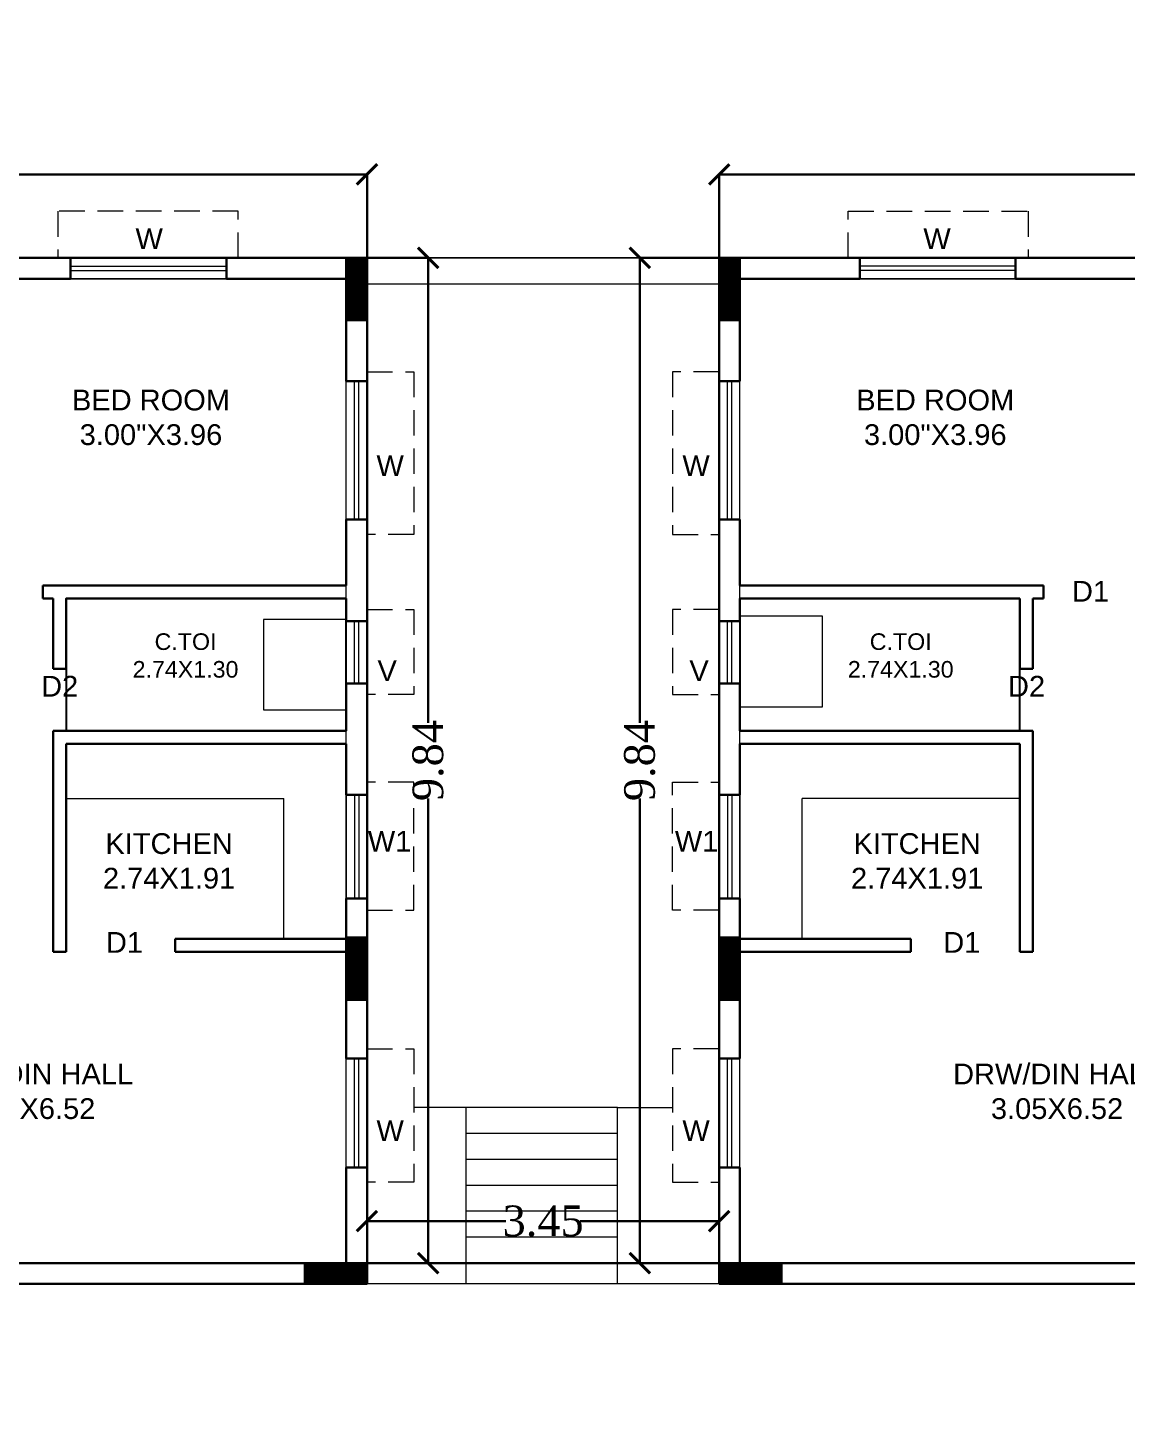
# Model space of a CAD drawing. Header units: metres. Extents: x 0 to 63445, y 32361 to 32804.
# Drawn here: x 63196.99 to 63207.73, y 32538.51 to 32552.14 of the extents above; entities that cross this region are included whole.
import ezdxf

# ---------------------------------------------------------------- set-up
doc = ezdxf.new("R2010")
doc.units = ezdxf.units.M
doc.header["$MEASUREMENT"] = 0
doc.header["$PDMODE"] = 34
doc.header["$PDSIZE"] = -10
for name, pattern in [('CONTINULUS', [0]), ('DASHED', [0.75, 0.5, -0.25]), ('DASHED2', [0.375, 0.25, -0.125])]:
    doc.linetypes.add(name, pattern=pattern)
doc.layers.get('0').update_dxf_attribs({"lineweight": 25})
doc.layers.add('BLK_1_FLR_7_BATH', color=3, linetype='Continuous', plot=False)
for name, color, linetype, lineweight in [('BLK_1_FLR_7_BLT_UP_AREA', 14, 'DASHED', 9), ('BLK_1_FLR_7_BLT_UP_AREA_DEDUCT', 41, 'DASHED', 9), ('BLK_1_FLR_7_UNITFA', 7, 'Continuous', 0), ('BLK_1_FLR_7_WATER_CLOSET', 7, 'Continuous', 0), ('COLUMN', 1, 'Continuous', 30), ('elev', 252, 'Continuous', 20), ('PLAN_INFO', 1, 'Continuous', 20), ('STEPS', 114, 'Continuous', 20), ('TEXT-2', 65, 'Continuous', 18), ('wall', 7, 'Continuous', 30), ('window', 154, 'Continuous', 9)]:
    doc.layers.add(name, color=color, linetype=linetype, lineweight=lineweight)
doc.layers.add('text', color=65, linetype='Continuous')
doc.styles.add('AutoDCRFont', font='arial.ttf')
doc.styles.get("Standard").update_dxf_attribs({"font": 'arial.ttf', "height": 0.4})
doc.styles.add('style2', font='arial.ttf', dxfattribs={"height": 0.25})
doc.styles.add('TNR', font='times.ttf', dxfattribs={"height": 0.5})
doc.dimstyles.new('ARCHANA', dxfattribs={"dimscale": 0, "dimtxt": 0.5, "dimasz": 0.5, "dimexe": 0, "dimexo": 0, "dimgap": 0, "dimtad": 0, "dimzin": 0, "dimdsep": 46, "dimtxsty": 'TNR', "dimblk": 'ARCHTICK', "dimcen": 0.09, "dimclrd": 36, "dimclre": 36, "dimclrt": 7, "dimadec": 0, "dimazin": 0, "dimtfac": 1, "dimtofl": 0, "dimtmove": 0, "dimatfit": 3, "dimldrblk": 'ARCHTICK', "dimfxl": 1, "dimfrac": 2, "dimtolj": 1, "dimtzin": 0, "dimlwd": -1, "dimlwe": -1, "dimarcsym": 0})

# ---------------------------------------------------------------- blocks, each defined once
blk = doc.blocks.new('A$C7D115503')
at = {"layer": 'COLUMN', "ltscale": 3}
h = blk.add_hatch(dxfattribs=at)
h.set_pattern_fill('ANSI31', color=256, style=0)
h.paths.add_polyline_path([(-14.36, -11.59), (-6.36, -11.59), (-6.36, 12.41), (-14.36, 12.41)])
at = {"layer": 'COLUMN', "ltscale": 0.05}
for p, q in [((-14.36, 12.41), (-6.36, 12.41)), ((-14.36, 12.41), (-14.36, -11.59)), ((-6.36, 12.41), (-6.36, -11.59)), ((-6.36, -11.59), (-14.36, -11.59))]:
    blk.add_line(p, q, dxfattribs=at)
blk = doc.blocks.new('_ArchTick')
at = {"color": 0, "linetype": 'ByBlock', "const_width": 0.15}
blk.add_lwpolyline([(-0.5, -0.5), (0.5, 0.5)], dxfattribs=at)
blk = doc.blocks.new('*D532')
at = {"layer": 'Defpoints', "color": 0, "ltscale": 0.5, "transparency": 16777216}
for p in [(63200.304, 32549.888), (63200.304, 32540.05), (63200.902, 32540.05)]:
    blk.add_point(p, dxfattribs=at)
at = {"layer": 'wall', "color": 36, "ltscale": 0.5, "transparency": 16777216}
for p, q in [((63200.304, 32549.888), (63200.902, 32549.888)), ((63200.902, 32549.888), (63200.902, 32545.34)), ((63200.902, 32540.05), (63200.902, 32544.598)), ((63200.304, 32540.05), (63200.902, 32540.05))]:
    blk.add_line(p, q, dxfattribs=at)
at = {"layer": 'wall', "color": 36, "ltscale": 0.5, "transparency": 16777216, "xscale": 0.2, "yscale": 0.2, "zscale": 0.2}
for p, rotation in [((63200.902, 32549.888), 90), ((63200.902, 32540.05), 270)]:
    blk.add_blockref('_ArchTick', p, dxfattribs=dict(at, rotation=rotation))
at = {"layer": 'wall', "color": 7, "ltscale": 0.5, "transparency": 16777216, "insert": (63200.902, 32544.969), "char_height": 0.5, "attachment_point": 5, "rotation": 90, "style": 'TNR'}
blk.add_mtext('\\A1;{\\H0.6x;9.84}', dxfattribs=at)
blk = doc.blocks.new('*D533')
at = {"layer": 'Defpoints', "color": 0, "ltscale": 0.5, "transparency": 16777216}
for p in [(63200.304, 32540.462), (63200.304, 32540.05), (63203.75, 32540.05)]:
    blk.add_point(p, dxfattribs=at)
at = {"layer": 'wall', "color": 36, "ltscale": 0.5, "transparency": 16777216}
for p, q in [((63200.304, 32540.05), (63200.304, 32540.462)), ((63200.304, 32540.462), (63201.663, 32540.462)), ((63203.75, 32540.462), (63202.391, 32540.462)), ((63203.75, 32540.05), (63203.75, 32540.462))]:
    blk.add_line(p, q, dxfattribs=at)
at = {"layer": 'wall', "color": 36, "ltscale": 0.5, "transparency": 16777216, "xscale": 0.2, "yscale": 0.2, "zscale": 0.2, "rotation": 180}
blk.add_blockref('_ArchTick', (63200.304, 32540.462), dxfattribs=at)
at = {"layer": 'wall', "color": 36, "ltscale": 0.5, "transparency": 16777216, "xscale": 0.2, "yscale": 0.2, "zscale": 0.2}
blk.add_blockref('_ArchTick', (63203.75, 32540.462), dxfattribs=at)
at = {"layer": 'wall', "color": 7, "ltscale": 0.5, "transparency": 16777216, "insert": (63202.027, 32540.462), "char_height": 0.5, "attachment_point": 5, "style": 'TNR'}
blk.add_mtext('\\A1;{\\H0.6x;3.45}', dxfattribs=at)
blk = doc.blocks.new('*D534')
at = {"layer": 'Defpoints', "color": 0, "ltscale": 0.5, "transparency": 16777216}
for p in [(63202.973, 32549.888), (63203.75, 32549.888), (63203.75, 32540.05)]:
    blk.add_point(p, dxfattribs=at)
at = {"layer": 'wall', "color": 36, "ltscale": 0.5, "transparency": 16777216}
for p, q in [((63203.75, 32549.888), (63202.973, 32549.888)), ((63202.973, 32549.888), (63202.973, 32545.34)), ((63202.973, 32540.05), (63202.973, 32544.598)), ((63203.75, 32540.05), (63202.973, 32540.05))]:
    blk.add_line(p, q, dxfattribs=at)
at = {"layer": 'wall', "color": 36, "ltscale": 0.5, "transparency": 16777216, "xscale": 0.2, "yscale": 0.2, "zscale": 0.2}
for p, rotation in [((63202.973, 32549.888), 90), ((63202.973, 32540.05), 270)]:
    blk.add_blockref('_ArchTick', p, dxfattribs=dict(at, rotation=rotation))
at = {"layer": 'wall', "color": 7, "ltscale": 0.5, "transparency": 16777216, "insert": (63202.973, 32544.969), "char_height": 0.5, "attachment_point": 5, "rotation": 90, "style": 'TNR'}
blk.add_mtext('\\A1;{\\H0.6x;9.84}', dxfattribs=at)
blk = doc.blocks.new('*D535')
at = {"layer": 'Defpoints', "color": 0, "ltscale": 0.5, "transparency": 16777216}
for p in [(63219.694, 32550.706), (63203.75, 32549.888), (63219.694, 32549.888)]:
    blk.add_point(p, dxfattribs=at)
at = {"layer": 'wall', "color": 36, "ltscale": 0.5, "transparency": 16777216}
for p, q in [((63203.75, 32549.888), (63203.75, 32550.706)), ((63203.75, 32550.706), (63211.257, 32550.706)), ((63219.694, 32550.706), (63212.187, 32550.706)), ((63219.694, 32549.888), (63219.694, 32550.706))]:
    blk.add_line(p, q, dxfattribs=at)
at = {"layer": 'wall', "color": 36, "ltscale": 0.5, "transparency": 16777216, "xscale": 0.2, "yscale": 0.2, "zscale": 0.2, "rotation": 180}
blk.add_blockref('_ArchTick', (63203.75, 32550.706), dxfattribs=at)
at = {"layer": 'wall', "color": 36, "ltscale": 0.5, "transparency": 16777216, "xscale": 0.2, "yscale": 0.2, "zscale": 0.2}
blk.add_blockref('_ArchTick', (63219.694, 32550.706), dxfattribs=at)
at = {"layer": 'wall', "color": 7, "ltscale": 0.5, "transparency": 16777216, "insert": (63211.722, 32550.706), "char_height": 0.5, "attachment_point": 5, "style": 'TNR'}
blk.add_mtext('\\A1;{\\H0.6x;15.94}', dxfattribs=at)
blk = doc.blocks.new('*D523')
at = {"layer": 'Defpoints', "color": 0, "ltscale": 0.5, "transparency": 16777216}
for p in [(63184.36, 32550.706), (63184.36, 32549.888), (63200.304, 32549.888)]:
    blk.add_point(p, dxfattribs=at)
at = {"layer": 'wall', "color": 36, "ltscale": 0.5, "transparency": 16777216}
for p, q in [((63184.36, 32549.888), (63184.36, 32550.706)), ((63184.36, 32550.706), (63191.867, 32550.706)), ((63200.304, 32550.706), (63192.797, 32550.706)), ((63200.304, 32549.888), (63200.304, 32550.706))]:
    blk.add_line(p, q, dxfattribs=at)
at = {"layer": 'wall', "color": 36, "ltscale": 0.5, "transparency": 16777216, "xscale": 0.2, "yscale": 0.2, "zscale": 0.2, "rotation": 180}
blk.add_blockref('_ArchTick', (63184.36, 32550.706), dxfattribs=at)
at = {"layer": 'wall', "color": 36, "ltscale": 0.5, "transparency": 16777216, "xscale": 0.2, "yscale": 0.2, "zscale": 0.2}
blk.add_blockref('_ArchTick', (63200.304, 32550.706), dxfattribs=at)
at = {"layer": 'wall', "color": 7, "ltscale": 0.5, "transparency": 16777216, "insert": (63192.332, 32550.706), "char_height": 0.5, "attachment_point": 5, "style": 'TNR'}
blk.add_mtext('\\A1;{\\H0.6x;15.94}', dxfattribs=at)

msp = doc.modelspace()

# ---------------------------------------------------------------- linework, layer by layer
at = {"layer": 'BLK_1_FLR_7_BATH', "color": 3}
for points in [[(63200.101, 32546.5554), (63197.3615, 32546.5554), (63197.3615, 32545.2587), (63200.101, 32545.2587)], [(63206.6926, 32546.5554), (63203.9532, 32546.5554), (63203.9532, 32545.2587), (63206.6926, 32545.2587)]]:
    msp.add_lwpolyline(points, close=True, dxfattribs=at)
at = {"layer": 'BLK_1_FLR_7_BLT_UP_AREA', "color": 14, "linetype": 'CONTINULUS', "ltscale": 0.05}
msp.add_lwpolyline([(63170.8973, 32527.6716), (63233.1569, 32527.6716), (63233.1569, 32529.2805), (63233.7665, 32529.2805), (63233.7665, 32531.1305), (63234.2761, 32531.1305), (63234.2761, 32537.5611), (63233.1569, 32537.5611), (63233.1569, 32539.9996), (63234.2761, 32539.9996), (63234.2761, 32546.4302), (63233.7665, 32546.4302), (63233.7665, 32548.2802), (63233.1569, 32548.2802), (63233.1569, 32549.8891), (63170.8973, 32549.8891)], dxfattribs=at)
at = {"layer": 'BLK_1_FLR_7_BLT_UP_AREA_DEDUCT', "color": 14, "linetype": 'Continuous'}
msp.add_lwpolyline([(63203.7499, 32540.0504), (63200.3042, 32540.0504), (63200.3042, 32549.888), (63203.7499, 32549.888)], close=True, dxfattribs=at)
at = {"layer": 'BLK_1_FLR_7_UNITFA', "color": 3, "ltscale": 0.5}
for points in [[(63192.4338, 32549.8118), (63192.4338, 32544.7241), (63193.5768, 32544.7241), (63193.5768, 32540.0504), (63200.101, 32540.0504), (63200.101, 32549.6848), (63196.0661, 32549.6848), (63196.0661, 32549.8118), (63192.4338, 32549.8118)], [(63211.6204, 32549.8118), (63211.6204, 32544.7241), (63210.4773, 32544.7241), (63210.4773, 32540.0504), (63203.9532, 32540.0504), (63203.9532, 32549.6848), (63207.9881, 32549.6848), (63207.9881, 32549.8118), (63211.6204, 32549.8118)]]:
    msp.add_lwpolyline(points, close=True, dxfattribs=at)
at = {"layer": 'BLK_1_FLR_7_WATER_CLOSET', "color": 3}
for points in [[(63200.101, 32546.3495), (63199.2923, 32546.3495), (63199.2923, 32545.4646), (63200.101, 32545.4646)], [(63204.7619, 32546.3811), (63203.9532, 32546.3811), (63203.9532, 32545.4962), (63204.7619, 32545.4962)]]:
    msp.add_lwpolyline(points, close=True, dxfattribs=at)
at = {"layer": 'elev', "ltscale": 0.05}
for p, q in [((63197.3615, 32544.5971), (63199.4914, 32544.5971)), ((63199.4914, 32543.2255), (63199.4914, 32544.5971)), ((63204.5628, 32543.2255), (63204.5628, 32544.5971)), ((63206.6926, 32544.5971), (63204.5628, 32544.5971))]:
    msp.add_line(p, q, dxfattribs=at)
at = {"layer": 'STEPS'}
for p, q in [((63200.3042, 32549.888), (63203.7499, 32549.888)), ((63200.3042, 32549.634), (63203.7499, 32549.634)), ((63201.2745, 32541.5744), (63200.7614, 32541.5744)), ((63202.7542, 32541.5744), (63201.2745, 32541.5744)), ((63201.2745, 32539.8472), (63201.2745, 32541.5744)), ((63202.7542, 32539.8472), (63202.7542, 32541.5744)), ((63202.7542, 32541.5744), (63203.2927, 32541.5744)), ((63202.7542, 32541.3204), (63201.2745, 32541.3204)), ((63202.7542, 32541.0664), (63201.2745, 32541.0664)), ((63202.7542, 32540.8124), (63201.2745, 32540.8124)), ((63202.7542, 32540.5584), (63201.2745, 32540.5584)), ((63202.7542, 32540.3044), (63201.2745, 32540.3044)), ((63203.7499, 32540.0504), (63200.3042, 32540.0504)), ((63203.7499, 32539.8472), (63200.3042, 32539.8472))]:
    msp.add_line(p, q, dxfattribs=at)
at = {"layer": 'wall', "ltscale": 0.05}
for p, q in [((63196.1423, 32549.888), (63197.4045, 32549.888)), ((63198.9285, 32549.888), (63200.3042, 32549.888)), ((63200.3042, 32548.6806), (63200.3042, 32549.888)), ((63203.7499, 32548.6806), (63203.7499, 32549.888)), ((63205.1256, 32549.888), (63203.7499, 32549.888)), ((63207.9119, 32549.888), (63206.6496, 32549.888)), ((63196.1423, 32549.6848), (63197.4045, 32549.6848)), ((63198.9285, 32549.6848), (63198.9285, 32549.6975)), ((63198.9285, 32549.6848), (63200.101, 32549.6848)), ((63200.101, 32548.6806), (63200.101, 32549.6848)), ((63203.9532, 32548.6806), (63203.9532, 32549.6848)), ((63205.1256, 32549.6848), (63203.9532, 32549.6848)), ((63205.1256, 32549.6848), (63205.1256, 32549.6975)), ((63207.9119, 32549.6848), (63206.6496, 32549.6848)), ((63200.101, 32546.6824), (63200.101, 32547.3269)), ((63200.3042, 32546.3334), (63200.3042, 32547.3269)), ((63203.7499, 32546.3334), (63203.7499, 32547.3269)), ((63203.9532, 32546.6824), (63203.9532, 32547.3269)), ((63197.1329, 32546.6824), (63200.101, 32546.6824)), ((63197.1329, 32546.5554), (63197.1329, 32546.6824)), ((63197.2345, 32546.6824), (63200.101, 32546.6824)), ((63206.8196, 32546.6824), (63203.9532, 32546.6824)), ((63206.9212, 32546.6824), (63203.9532, 32546.6824)), ((63206.9212, 32546.5554), (63206.9212, 32546.6824)), ((63197.1329, 32546.5554), (63197.2345, 32546.5554)), ((63197.2345, 32545.8684), (63197.2345, 32546.5554)), ((63197.3615, 32546.5554), (63200.101, 32546.5554)), ((63197.3615, 32546.5554), (63200.101, 32546.5554)), ((63197.3615, 32545.8684), (63197.3615, 32546.5554)), ((63200.101, 32546.3334), (63200.101, 32546.5554)), ((63203.9532, 32546.3334), (63203.9532, 32546.5554)), ((63206.6926, 32546.5554), (63203.9532, 32546.5554)), ((63206.6926, 32546.5554), (63203.9532, 32546.5554)), ((63206.6926, 32545.8684), (63206.6926, 32546.5554)), ((63206.9212, 32546.5554), (63206.8196, 32546.5554)), ((63206.8196, 32545.8684), (63206.8196, 32546.5554)), ((63197.2345, 32545.8684), (63197.3615, 32545.8684)), ((63206.8196, 32545.8684), (63206.6926, 32545.8684)), ((63200.101, 32545.2587), (63200.101, 32545.7238)), ((63200.3042, 32544.635), (63200.3042, 32545.7238)), ((63203.7499, 32544.635), (63203.7499, 32545.7238)), ((63203.9532, 32545.2587), (63203.9532, 32545.7238)), ((63197.2345, 32545.2587), (63200.101, 32545.2587)), ((63197.2345, 32543.0985), (63197.2345, 32545.2587)), ((63206.8196, 32545.2587), (63203.9532, 32545.2587)), ((63206.8196, 32543.0985), (63206.8196, 32545.2587)), ((63197.3615, 32545.1317), (63200.101, 32545.1317)), ((63197.3615, 32543.0985), (63197.3615, 32545.1317)), ((63200.101, 32544.635), (63200.101, 32545.1317)), ((63203.9532, 32544.635), (63203.9532, 32545.1317)), ((63206.6926, 32545.1317), (63203.9532, 32545.1317)), ((63206.6926, 32543.0985), (63206.6926, 32545.1317)), ((63200.101, 32543.2255), (63200.101, 32543.6189)), ((63200.3042, 32542.0552), (63200.3042, 32543.6189)), ((63203.7499, 32542.0552), (63203.7499, 32543.6189)), ((63203.9532, 32543.2255), (63203.9532, 32543.6189)), ((63198.4283, 32543.0985), (63198.4283, 32543.2255)), ((63198.4283, 32543.2255), (63200.101, 32543.2255)), ((63205.6258, 32543.2255), (63203.9532, 32543.2255)), ((63205.6258, 32543.0985), (63205.6258, 32543.2255)), ((63197.2345, 32543.0985), (63197.3615, 32543.0985)), ((63198.4283, 32543.0985), (63200.101, 32543.0985)), ((63200.101, 32542.0552), (63200.101, 32543.0985)), ((63203.9532, 32542.0552), (63203.9532, 32543.0985)), ((63205.6258, 32543.0985), (63203.9532, 32543.0985)), ((63206.8196, 32543.0985), (63206.6926, 32543.0985)), ((63200.101, 32540.0504), (63200.101, 32540.9884)), ((63200.3042, 32540.0504), (63200.3042, 32540.9884)), ((63203.7499, 32540.0504), (63203.7499, 32540.9884)), ((63203.9532, 32540.0504), (63203.9532, 32540.9884)), ((63194.7922, 32540.0504), (63200.101, 32540.0504)), ((63209.262, 32540.0504), (63203.9532, 32540.0504))]:
    msp.add_line(p, q, dxfattribs=at)
at = {"layer": 'wall', "ltscale": 3}
for p, q in [((63197.4045, 32549.888), (63197.4045, 32549.6848)), ((63198.9285, 32549.888), (63198.9285, 32549.6848)), ((63205.1256, 32549.888), (63205.1256, 32549.6848)), ((63206.6496, 32549.888), (63206.6496, 32549.6848)), ((63200.101, 32548.6806), (63200.3042, 32548.6806)), ((63203.9532, 32548.6806), (63203.7499, 32548.6806)), ((63200.101, 32547.3269), (63200.3042, 32547.3269)), ((63203.9532, 32547.3269), (63203.7499, 32547.3269)), ((63200.101, 32546.3334), (63200.3042, 32546.3334)), ((63203.9532, 32546.3334), (63203.7499, 32546.3334)), ((63200.101, 32545.7238), (63200.3042, 32545.7238)), ((63203.9532, 32545.7238), (63203.7499, 32545.7238)), ((63200.3042, 32544.635), (63200.101, 32544.635)), ((63203.7499, 32544.635), (63203.9532, 32544.635)), ((63200.3042, 32543.6189), (63200.101, 32543.6189)), ((63203.7499, 32543.6189), (63203.9532, 32543.6189)), ((63200.101, 32542.0552), (63200.3042, 32542.0552)), ((63203.9532, 32542.0552), (63203.7499, 32542.0552)), ((63200.101, 32540.9884), (63200.3042, 32540.9884)), ((63203.9532, 32540.9884), (63203.7499, 32540.9884))]:
    msp.add_line(p, q, dxfattribs=at)
at = {"layer": 'wall', "ltscale": 0.1}
for p, q in [((63200.101, 32545.7238), (63200.101, 32545.6661)), ((63203.9532, 32545.7238), (63203.9532, 32545.6661))]:
    msp.add_line(p, q, dxfattribs=at)
at = {"layer": 'wall', "ltscale": 0.5}
for p, q in [((63199.6946, 32539.8472), (63194.7922, 32539.8472)), ((63204.3596, 32539.8472), (63209.262, 32539.8472))]:
    msp.add_line(p, q, dxfattribs=at)
msp.add_lwpolyline([(63184.3601, 32549.8891), (63200.3042, 32549.8891), (63200.3042, 32540.0504), (63203.7499, 32540.0504), (63203.7499, 32549.888), (63219.694, 32549.8891), (63219.694, 32540.0504), (63222.8426, 32540.0504)], dxfattribs=at)
at = {"layer": 'window'}
for p, q in [((63197.4045, 32549.888), (63198.9276, 32549.888)), ((63206.6496, 32549.888), (63205.1265, 32549.888)), ((63197.4045, 32549.8081), (63198.9276, 32549.8081)), ((63197.4045, 32549.7647), (63198.9276, 32549.7647)), ((63206.6496, 32549.8081), (63205.1265, 32549.8081)), ((63206.6496, 32549.7647), (63205.1265, 32549.7647)), ((63197.4045, 32549.6848), (63198.9276, 32549.6848)), ((63206.6496, 32549.6848), (63205.1265, 32549.6848)), ((63200.101, 32547.3269), (63200.101, 32548.6806)), ((63200.1809, 32547.3269), (63200.1809, 32548.6806)), ((63200.2243, 32547.3269), (63200.2243, 32548.6806)), ((63200.3042, 32547.3269), (63200.3042, 32548.6806)), ((63203.7499, 32547.3269), (63203.7499, 32548.6806)), ((63203.8299, 32547.3269), (63203.8299, 32548.6806)), ((63203.8732, 32547.3269), (63203.8732, 32548.6806)), ((63203.9532, 32547.3269), (63203.9532, 32548.6806)), ((63200.101, 32545.7238), (63200.1009, 32546.3334)), ((63200.101, 32546.3325), (63200.101, 32546.3334)), ((63200.181, 32545.7238), (63200.1809, 32546.3334)), ((63200.181, 32546.3325), (63200.181, 32546.3334)), ((63200.2243, 32545.7238), (63200.2243, 32546.3334)), ((63200.2243, 32546.3325), (63200.2243, 32546.3334)), ((63200.3042, 32545.7238), (63200.3041, 32546.3334)), ((63200.3042, 32546.3325), (63200.3042, 32546.3334)), ((63203.7499, 32546.3325), (63203.7499, 32546.3334)), ((63203.7499, 32545.7238), (63203.75, 32546.3334)), ((63203.8298, 32545.7238), (63203.8299, 32546.3334)), ((63203.8298, 32546.3325), (63203.8298, 32546.3334)), ((63203.8732, 32545.7238), (63203.8732, 32546.3334)), ((63203.8732, 32546.3325), (63203.8732, 32546.3334)), ((63203.9532, 32546.3325), (63203.9532, 32546.3334)), ((63203.9532, 32545.7238), (63203.9532, 32546.3334)), ((63200.101, 32544.635), (63200.101, 32543.6189)), ((63200.1809, 32544.635), (63200.1809, 32543.6189)), ((63200.2242, 32544.635), (63200.2242, 32543.6189)), ((63200.3042, 32544.635), (63200.3042, 32543.6189)), ((63203.7499, 32544.635), (63203.7499, 32543.6189)), ((63203.8299, 32544.635), (63203.8299, 32543.6189)), ((63203.8732, 32544.635), (63203.8732, 32543.6189)), ((63203.9532, 32544.635), (63203.9532, 32543.6189)), ((63200.101, 32540.9884), (63200.101, 32542.0552)), ((63200.1809, 32540.9936), (63200.1809, 32542.0543)), ((63200.2242, 32540.9936), (63200.2243, 32542.0543)), ((63200.3042, 32540.9936), (63200.3042, 32542.0543)), ((63203.7499, 32540.9936), (63203.7499, 32542.0543)), ((63203.8299, 32540.9936), (63203.8299, 32542.0543)), ((63203.8732, 32540.9936), (63203.8732, 32542.0543)), ((63203.9532, 32540.9884), (63203.9532, 32542.0552))]:
    msp.add_line(p, q, dxfattribs=at)
at = {"layer": 'window', "color": 8, "linetype": 'DASHED2'}
for points in [[(63199.0428, 32549.888), (63199.0428, 32550.3452), (63197.2806, 32550.3452), (63197.2806, 32549.888)], [(63205.0114, 32549.888), (63205.0114, 32550.3452), (63206.7735, 32550.3452), (63206.7735, 32549.888)], [(63200.3042, 32548.7743), (63200.7614, 32548.7743), (63200.7614, 32547.1826), (63200.3042, 32547.1826)], [(63203.7499, 32548.7743), (63203.2927, 32548.7743), (63203.2927, 32547.1826), (63203.7499, 32547.1826)], [(63200.3042, 32546.4486), (63200.7614, 32546.4486), (63200.7614, 32545.6146), (63200.3042, 32545.6146)], [(63203.7499, 32546.4486), (63203.2927, 32546.4486), (63203.2927, 32545.6146), (63203.7499, 32545.6146)], [(63200.3042, 32543.5047), (63200.7614, 32543.5047), (63200.7614, 32544.7588), (63200.3042, 32544.7588)], [(63203.7499, 32543.5047), (63203.2927, 32543.5047), (63203.2927, 32544.7588), (63203.7499, 32544.7588)], [(63200.3042, 32542.149), (63200.7614, 32542.149), (63200.7614, 32540.844), (63200.3042, 32540.844)], [(63203.7499, 32542.149), (63203.2927, 32542.149), (63203.2927, 32540.844), (63203.7499, 32540.844)]]:
    msp.add_lwpolyline(points, dxfattribs=at)

# ---------------------------------------------------------------- block references
at = {"layer": 'COLUMN', "ltscale": 0.05, "yscale": 0.025400733691282, "zscale": 0.025400733691282}
for p, xscale, rotation in [((63199.9394, 32549.5937), 0.025400733691282, 180), ((63204.1148, 32549.5937), -0.025400733691282, 180), ((63199.9394, 32542.9439), 0.025400733691282, 180), ((63204.1148, 32542.9439), -0.025400733691282, 180), ((63199.9888, 32539.6856), 0.025400733691282, 270), ((63204.0653, 32539.6856), -0.025400733691282, 90)]:
    msp.add_blockref('A$C7D115503', p, dxfattribs=dict(at, xscale=xscale, rotation=rotation))

# ---------------------------------------------------------------- texts
at = {"layer": 'PLAN_INFO', "linetype": 'Continuous', "insert": (62933.8759, 32556.8916), "char_height": 2.1336, "attachment_point": 1, "style": 'style2'}
msp.add_mtext_dynamic_manual_height_columns('{\\Fstandard|c0;PLAN INFO\\P\\PARCHITECT_OR_TECHNICAL_PERSON_NAME=SK. REHAN AHAMED\\PPLOT_NO=598/3036\\PKHATA_NO=238/1398\\PMAUZA=ANDARPUR\\PDISTRICT=CUTTACK\\PPLOT_AREA_M2=4864.95\\PAVG_PLOT_DEPTH= 9\\PAVG_PLOT_WIDTH= 11\\PROAD_WIDTH=9.14\\A1;\\P\\A0;EXISTING_FLOOR_AREA_TO_BE_DEMOLISHED_M2 = 0\\PNUMBER_OF_OCCUPANTS_OR_USERS_OR_BED_BLK_1=150\\PNUMBER_OF_OCCUPANTS_OR_USERS_OR_BED_BLK_2=80\\PNUMBER_OF_OCCUPANTS_OR_USERS_OR_BED_BLK_3=50\\PIS_THE_PLOT_PART_OF_THE_LAYOUT_APPROVED_BY_THE_AUTHORITY_OR_DEVELOPED_AND_ALLOTTED_BY_THE_GOVERNMENT_OR_STATUTORY_BODIES_OR_IS_A_FINAL_PLOT_IN_TOWN_PLANNING_SCHEMES_OR_DEVELOPMENT_SCHEMES=YES\\P\\A1;IS_LAND_REGULARIZED=YES\\PLAND_USE_ZONE=RESIDENTIAL USE ZONE\\A0;\\PIS_BUILDING_UNDER_HAZARDOUS_OCCUPANCY_CATEGORY=NO\\PIS_BUILDING_CENTRALLY_AIR_CONDITIONED=NO\\PDOES_PROJECT_HAVE_MORE_THAN_10000_LITRES_OF_WASTE_WATER_DISCHARGE_PER_DAY=NO\\PDOES_THE_PROJECT_REQUIRE_NOC_FROM_AAI_AS_PER_THE_COLOUR_CODED_ZONE_MAPS=NO\\PIS_THE_PROJECT_LOCATED_WITHIN_300_METERS_DISTANCE_OF_THE_CENTRALLY_PROTECTED_MONUMENT=YES\\PIS_THE_PROJECT_LOCATED_WITHIN_300_METERS_DISTANCE_OF_THE_STATE_PROTECTED_MONUMENT=NO\\PIS_THE_PROJECT_LOCATED_WITHIN_200_METERS_FROM_STRATEGIC_BUILDINGS=YES\\PIS_PROPOSED_CONSTRUCTION_NEXT_TO_FLOOD_EMBANKMENT_AND_DOES_APPLICANT_WANT_TO_HAVE_DIRECT_ACCESS_FROM_THE_EMBANKMENT_ROAD=NO\\PIS_KISAM_OF_LAND_RECORDED_AS_AGRICULTURE_IN_RECORD_OF_RIGHTS=YES\\PIS_THE_PROJECT_ADJACENT_TO_HIGHWAY_AND_HAVING_DIRECT_ACCESS_TO_IT=NO\\PIS_THE_PROJECT_CLOSE_TO_THE_COASTAL_REGION=NO\\PSTAR_RATING_FOR_HOTEL_PROJECT=NA\\PDOES_HOSPITAL_HAVE_CRITICAL_CARE_UNIT=NA\\PDOC_OSHB_OR_GA_OR_BDA_DEVELOPED_AND_ALLOTTED_PLOT=YES\\PDOC_PLOT_PART_OF_APPROVED_PRIVATE_LAYOUT=YES\\PDOC_PLOT_PART_OF_UNAUTHORISED_LAYOUT_OR_REVENUE_PLOT=NO\\PDOC_IS_PROJECT_COMING_UNDER_THE_JURISDICTION_OF_PLANNING_AUTHORITIES=YES\\PDOC_DOES_THE_PROJECT_HAVE_AFFORDABLE_HOUSING_COMPONENT=NO\\PDOC_DOES_THE_PROJECT_HAVE_MORE_THAN_500_SQM_BUILT_UP_AREA_EXCLUDING_THE_AFFORDABLE_HOUSING_COMPONENT=NO\\PDOC_DOES_PROJECT_REQUIRE_RERA_REGISTRATION=NO\\PPER_ACRE_BENCHMARK_VALUE_OF_LAND_NEEDED_IF_PROJECT_IS_HAVING_PURCHASABLE_FAR_COMPONENT=100000\\PIS_SECURITY_DEPOSIT_REQUIRED=NO\\PDISTANCE_OF_DA_PARKING_SPACE_FROM_BUILDING_ENTRANCE=13.39\\PTOTAL_PARKING_AREA_IF_PROJECT_HAS_OFF_SITE_PARKING_PROVISION_WITHIN_300_METERS_FROM_PROJECT_SITE=NA\\PTOTAL_CONNECTED_LOAD_OF_THE_PROPOSED_PROJECT_IN_W=9200\\PMINIMUM_GENERATION_CAPACITY_OF_THE_ROOFTOP_SOLAR_PV_SYSTEM_IN_W=2000\\PCAPACITY_OF_SOLAR_WATER_HEATING_SYSTEM_IN_LPD=11900\\P\\fCalibri|b0|i0|c0|p34;\\H0.91667x;DOES_PROJECT_HAVE_LOW_WATER_CONSUMPTION_AND_PLUMBING_FIXTURES=YES\\PDOES_PROJECT_HAVE_REDUCED_HARDSCAPE=YES\\PDOES_PROJECT_HAVE_LOW_ENERGY_CONSUMPTION_LIGHTING_FIXTURES=YES\\PDOES_PROJECT_HAVE_ENERGY_EFFICIENT_HVAC_SYSTEM=YES\\PDOES_PROJECT_HAVE_LIGHTING_OF_COMMON_AREAS_BY_SOLAR_ENERGY_OR_LED_DEVICES=YES\\PDOES_PROJECT_HAVE_SEGREGATION_OF_WASTE_PROVISION=YES\\PDOES_PROJECT_HAVE_ORGANIC_WASTE_MANAGEMENT_PROVISION=YES\\P\\Fstandard|c0;\\H1.09091x;PROJECT_VALUE_IN_INR_IF_EIDP_FEE_IS_APPLICABLE_FOR_PROJECT=10000000\\PIS_THE_PROJECT_BY_STATE_GOVT_OR_CENTRAL_GOVT_OR_GOVT_UNDERTAKING=NO\\PNUMBER_OF_TEMPORARY_STRUCTURES_IF_PRESENT_AT_THE_SITE=4\\P\\H1x;ADDITIONAL_TDR_IF_APPLICABLE_M2=NA}', width=251.038176, gutter_width=28, heights=[264.8801], dxfattribs=at)
at = {"layer": 'text'}
for s, insert, char_height, width, attachment_point in [('\\pxqc;BED ROOM\\P3.00"X3.96', (63200.9847, 32548.5993), 0.203206, 5.588511, 3), ('\\pxqc;BED ROOM\\P3.00"X3.96', (63203.0694, 32548.5993), 0.203206, 5.588511, 1), ('\\pxqc;D1', (63210.317, 32546.5243), 0.20321, 5.867919, 9), ('\\pxqc;C.TOI\\P2.74X1.30', (63200.7614, 32546.2145), 0.162565, 4.465728, 3), ('\\pxqc;C.TOI\\P2.74X1.30', (63203.2927, 32546.2145), 0.162565, 4.465728, 1), ('\\pxqc;D2', (63194.3632, 32545.5952), 0.20321, 5.867919, 7), ('\\pxqc;D2', (63209.6909, 32545.5952), 0.20321, 5.867919, 9), ('\\pxqc;KITCHEN\\P2.74X1.91', (63201.1619, 32544.2586), 0.203206, 5.588511, 3), ('\\pxqc;KITCHEN\\P2.74X1.91', (63202.8922, 32544.2586), 0.203206, 5.588511, 1), ('\\pxqc;D1', (63194.9969, 32543.0882), 0.20321, 5.867919, 7), ('\\pxqc;D1', (63209.0572, 32543.0882), 0.20321, 5.867919, 9), ('\\pxqc;DRW/DIN HALL\\P3.05X6.52', (63199.793, 32542.0037), 0.203206, 5.588511, 3), ('\\pxqc;DRW/DIN HALL\\P3.05X6.52', (63204.2611, 32542.0037), 0.203206, 5.588511, 1)]:
    msp.add_mtext(s, dxfattribs=dict(at, insert=insert, char_height=char_height, width=width, attachment_point=attachment_point))
at = {"layer": 'TEXT-2', "width": 0.183842, "style": 'AutoDCRFont'}
for s, insert, char_height, attachment_point in [('W', (63198.039, 32550.1778), 0.2032, 1), ('W', (63206.0151, 32550.1778), 0.2032, 3), ('W', (63200.3968, 32547.9569), 0.2032, 1), ('W', (63203.6573, 32547.9569), 0.2032, 3), ('V', (63200.4067, 32545.9498), 0.2032, 1), ('V', (63203.6474, 32545.9498), 0.2032, 3), ('W1', (63200.3123, 32544.2813), 0.20321, 1), ('W1', (63203.7418, 32544.2813), 0.20321, 3), ('W', (63200.3968, 32541.4489), 0.2032, 1), ('W', (63203.6573, 32541.4489), 0.2032, 3)]:
    msp.add_mtext(s, dxfattribs=dict(at, insert=insert, char_height=char_height, attachment_point=attachment_point))

# ---------------------------------------------------------------- dimensions: what is measured, and where the dimension line sits
at = {"layer": 'wall', "ltscale": 0.5}
for base, p1, p2, angle, picture, middle in [((63184.3601, 32550.7062), (63200.3042, 32549.888), (63184.3601, 32549.888), 180, '*D523', (63192.3322, 32550.7062)), ((63200.9019, 32540.0504), (63200.3042, 32549.888), (63200.3042, 32540.0504), 90, '*D532', (63200.9019, 32544.9692)), ((63202.9732, 32549.888), (63203.7499, 32540.0504), (63203.7499, 32549.888), 90, '*D534', (63202.9732, 32544.9692))]:
    dim = msp.add_linear_dim(base=base, p1=p1, p2=p2, angle=angle, text='{\\H0.6x;<>}', dimstyle='ARCHANA', override={"dimscale": 1, "dimtxt": 0.3, "dimasz": 0.2, "dimfxl": 6, "dimarcsym": 1}, dxfattribs=at)
    dim.commit()
    dim.dimension.update_dxf_attribs({"geometry": picture, "text_midpoint": middle})
for base, p1, p2, picture, middle in [((63219.694, 32550.7062), (63203.7499, 32549.888), (63219.694, 32549.888), '*D535', (63211.722, 32550.7062)), ((63200.3042, 32540.4617), (63203.7499, 32540.0504), (63200.3042, 32540.0504), '*D533', (63202.0271, 32540.4617))]:
    dim = msp.add_linear_dim(base=base, p1=p1, p2=p2, text='{\\H0.6x;<>}', dimstyle='ARCHANA', override={"dimscale": 1, "dimtxt": 0.3, "dimasz": 0.2, "dimfxl": 6, "dimarcsym": 1}, dxfattribs=at)
    dim.commit()
    dim.dimension.update_dxf_attribs({"geometry": picture, "text_midpoint": middle})

doc.saveas('drawing.dxf')
